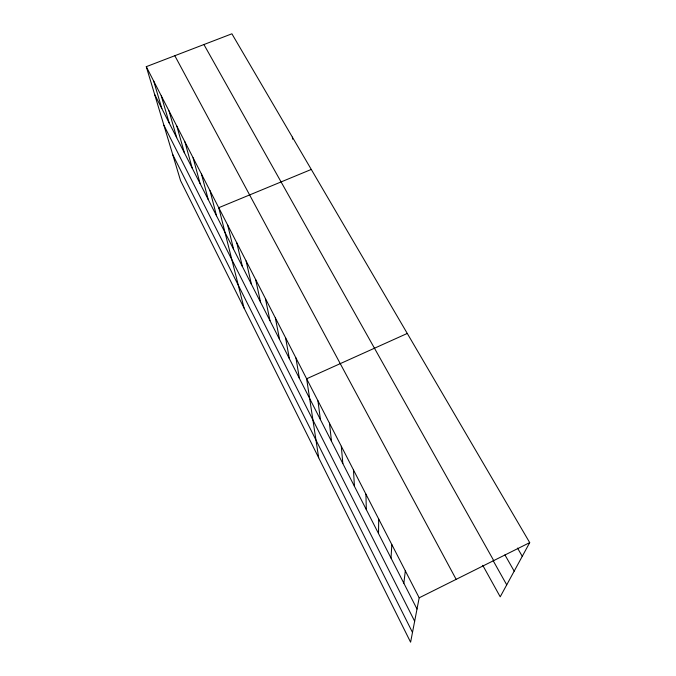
<?xml version="1.0" encoding="UTF-8"?>
<svg xmlns="http://www.w3.org/2000/svg" width="676" height="676" viewBox="0 0 676 676"><rect width="100%" height="100%" fill="white"/><g stroke="black" fill="none" stroke-linecap="round" stroke-linejoin="round"><path stroke-width="1.01" d="M378.526 533.567L378.704 519.041M391.024 558.089L391.835 544.594M403.851 583.236L405.321 570.848M146.286 66.671L419.179 597.812L410.602 642.2L180.551 180.627L146.286 66.671L231.893 33.8L529.714 542.625L500.215 596.807L482.757 565.33M419.179 597.812L529.714 542.625M407.282 333.445L306.642 378.78L318.666 457.737M311.29 169.439L218.754 207.709L244.036 308.011M517.52 548.075L522.269 556.297M504.921 554.886L514.183 571.152M203.924 44.54L493.725 560.59M493.125 560.615L506.721 584.841M174.822 55.719L456.148 579.349M154.618 94.386L417.007 609.042M163.913 125.28L414.65 621.227M172.693 154.5L412.487 632.432M153.706 81.112L161.843 108.557M161.268 95.831L169.203 122.998M168.992 110.856L176.706 137.718M176.858 126.175L184.362 152.717M184.894 141.816L192.161 168.02M193.099 157.778L200.121 183.627M201.473 174.07L208.233 199.547M210.016 190.716L216.514 215.796M227.677 225.074L233.592 249.292M236.786 242.819L242.405 266.564M246.106 260.953L251.396 284.207M255.629 279.492L260.581 302.231M265.372 298.454L269.969 320.635M275.335 317.847L279.56 339.453M285.534 337.687L289.362 358.677M295.961 357.993L299.384 378.34M317.914 400.716L320.441 419.635M292.37 137.127L292.615 139.163M329.465 423.193L331.502 441.335M341.304 446.245L342.833 463.559M353.455 469.888L354.435 486.323M365.919 494.148L366.333 509.653"/></g></svg>
